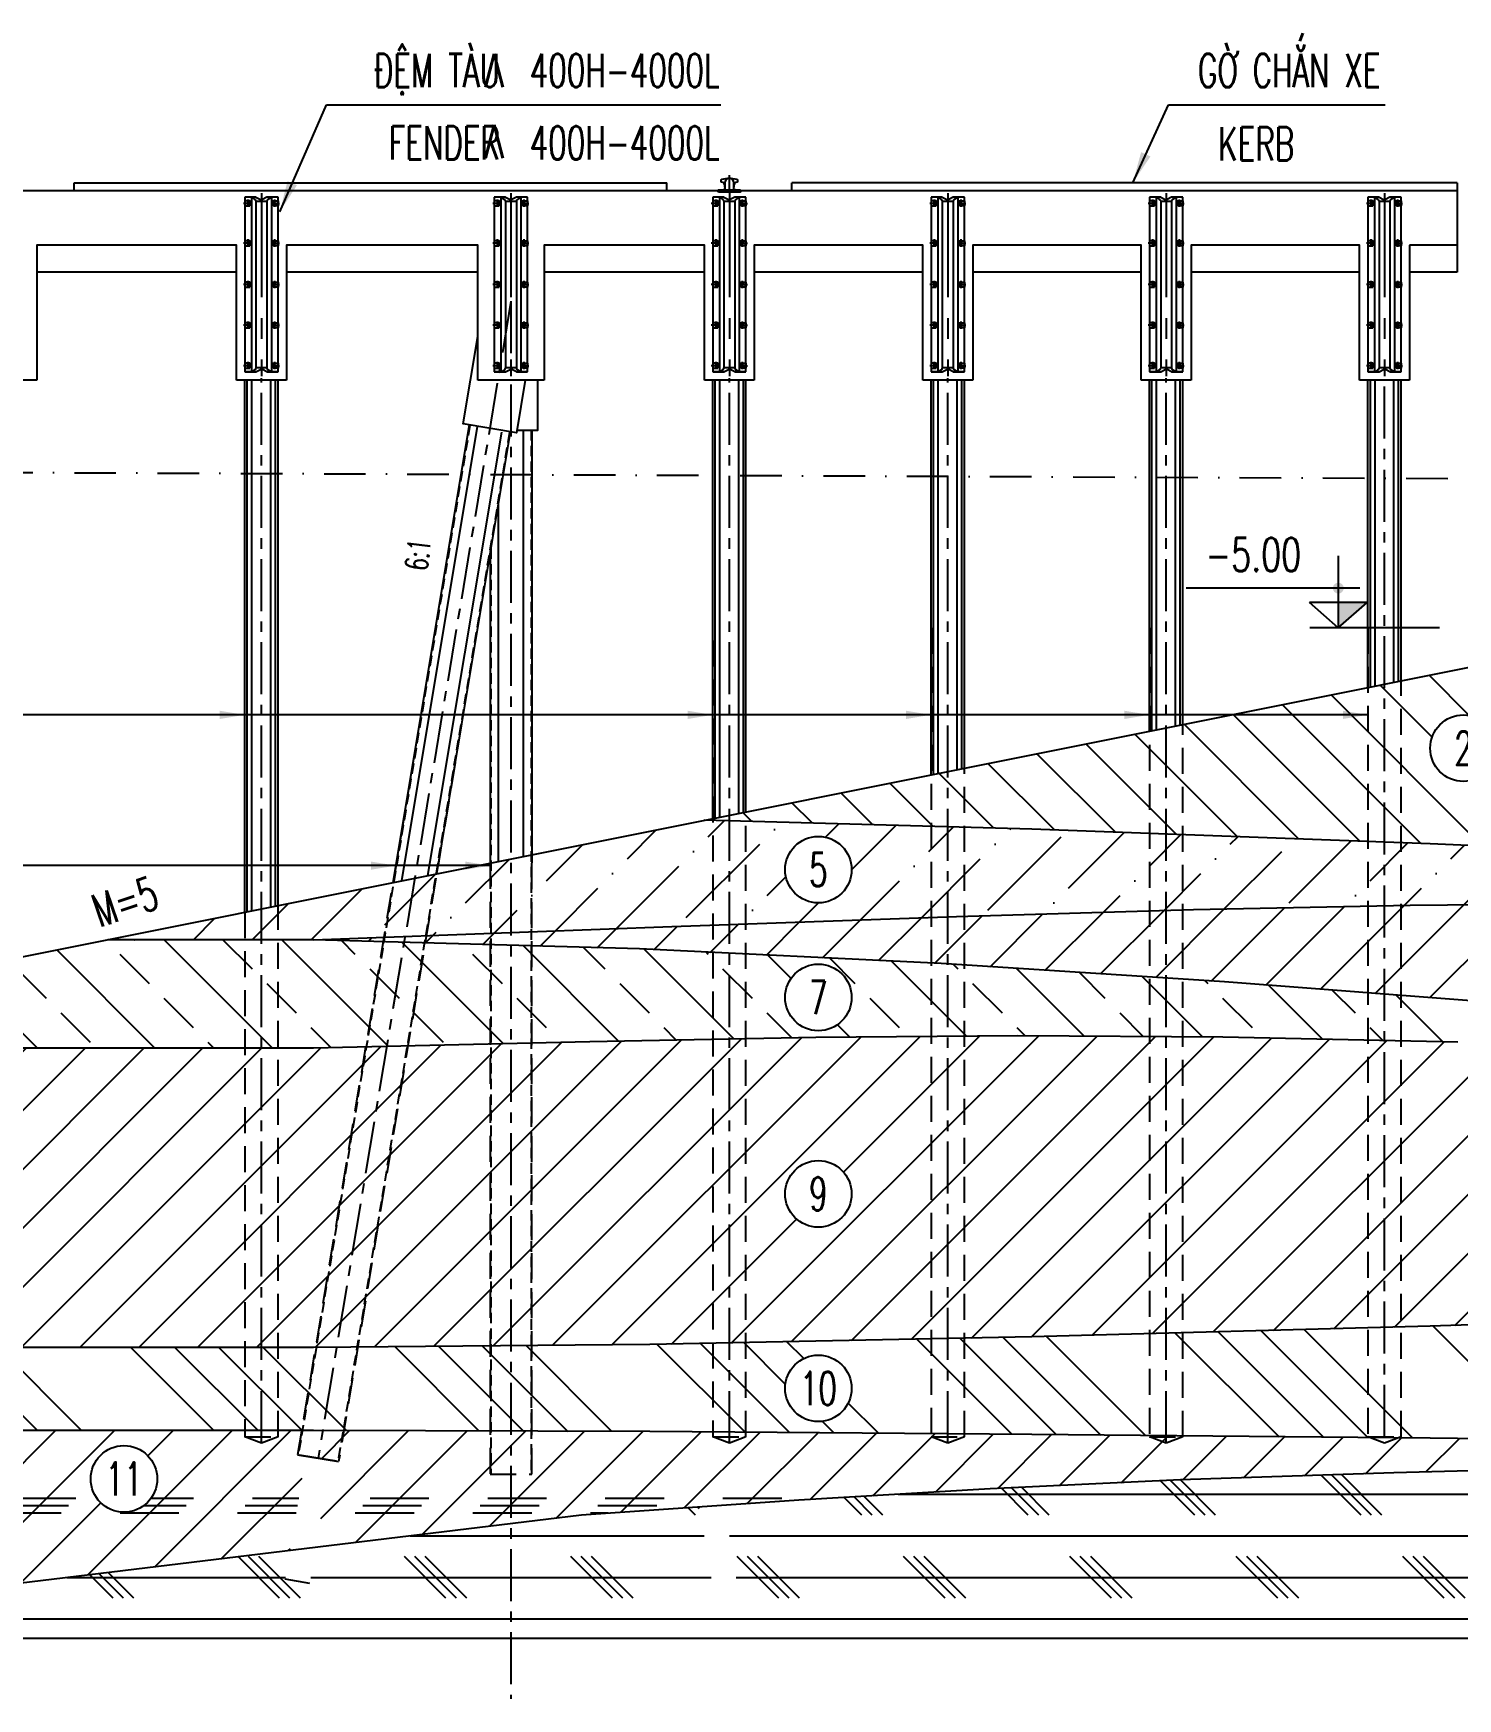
# Model space of a CAD drawing. Extents: x 109700 to 132561, y 54597 to 58712.
# Drawn here: x 112858 to 116282, y 54709 to 58712 of the extents above; entities that cross this region are included whole.
import ezdxf
from ezdxf.enums import TextEntityAlignment as Align

# ---------------------------------------------------------------- set-up
doc = ezdxf.new("R2010")
doc.units = 0
doc.header["$LTSCALE"] = 10
doc.header["$MEASUREMENT"] = 0
for name, pattern in [('CENTER', [2, 1.25, -0.25, 0.25, -0.25]), ('DASHDOT', [1, 0.5, -0.25, 0, -0.25]), ('HIDDEN', [0.375, 0.25, -0.125])]:
    doc.linetypes.add(name, pattern=pattern)
doc.layers.get('0').update_dxf_attribs({"color": 6, "linetype": 'CONTINUOUS'})
for name, color, linetype in [('BORDER', 6, 'CONTINUOUS'), ('Da', 9, 'CONTINUOUS'), ('Dem tau', 45, 'CONTINUOUS'), ('Dia chat', 8, 'CONTINUOUS'), ('Hatch', 8, 'CONTINUOUS'), ('Hatch coc', 7, 'CONTINUOUS'), ('Khuat 151', 151, 'HIDDEN'), ('Kich thuoc', 2, 'CONTINUOUS'), ('Lop dat', 171, 'CONTINUOUS'), ('Net tim', 6, 'CONTINUOUS'), ('Text', 4, 'CONTINUOUS'), ('Tim', 8, 'CENTER')]:
    doc.layers.add(name, color=color, linetype=linetype)
doc.styles.add('Chu thuong', font='vnsimple.shx', dxfattribs={"width": 0.75})
doc.styles.add('Kichthuoc', font='romans.shx', dxfattribs={"width": 0.6})
doc.styles.get("Standard").update_dxf_attribs({"font": 'vnsimpleh.shx', "width": 0.7})
doc.linetypes.add('DAT_LINE', pattern='A,0.2,[2,g.shx,S=0.017,R=0,X=-0.017,Y=0],0.22', length=0.42)
doc.dimstyles.new('Dim 500', dxfattribs={"dimscale": 400, "dimtxt": 0.2, "dimasz": 0.15, "dimexe": 0.1, "dimexo": 0.2, "dimgap": 0.1, "dimtad": 1, "dimdec": 0, "dimlfac": -1, "dimzin": 0, "dimdsep": 46, "dimtxsty": 'Kichthuoc', "dimblk": 'OBLIQUE', "dimcen": 0.1, "dimdle": 0.1, "dimclrd": 2, "dimclre": 2, "dimclrt": 4, "dimadec": 0, "dimazin": 0, "dimtfac": 1, "dimtdec": 0, "dimtix": 1, "dimtmove": 1, "dimatfit": 3, "dimfxl": 1, "dimtolj": 1, "dimtzin": 0, "dimarcsym": 0})
doc.dimstyles.new('Le 500', dxfattribs={"dimscale": 500, "dimtxt": 0.2, "dimasz": 0.15, "dimexe": 0.1, "dimexo": 0.2, "dimgap": 0.1, "dimtad": 1, "dimdec": 0, "dimzin": 0, "dimdsep": 46, "dimtxsty": 'Kichthuoc', "dimblk": 'ARCHTICK', "dimcen": 0, "dimdle": 0.1, "dimclrd": 2, "dimclre": 2, "dimclrt": 256, "dimadec": 0, "dimazin": 0, "dimtfac": 1, "dimtdec": 0, "dimtix": 1, "dimtmove": 2, "dimatfit": 3, "dimfxl": 1, "dimtolj": 1, "dimtzin": 0, "dimarcsym": 0})

# ---------------------------------------------------------------- blocks, each defined once
blk = doc.blocks.new('Lamda 400H-3500L (mdung)')
at = {"layer": 'Dem tau'}
for p, q in [((0, 405), (0, -15)), ((27, 405), (0, 405)), ((16, 405), (16, -15)), ((16, 405), (24.5, 399.9)), ((27, 405), (37.7, 399.5)), ((53, 405), (42.3, 399.5)), ((80, 405), (53, 405)), ((64, 405), (55.5, 399.9)), ((64, 405), (64, -15)), ((80, -15), (80, 405)), ((27, 396), (27, -6)), ((53, 395), (27, 395)), ((53, 396), (53, -6)), ((0, -15), (27, -15)), ((27, -15), (0, -15)), ((16, -15), (24.5, -9.9)), ((53, -5), (27, -5)), ((27, -15), (37.7, -9.5)), ((53, -15), (42.3, -9.5)), ((80, -15), (53, -15)), ((53, -15), (80, -15)), ((64, -15), (55.5, -9.9))]:
    blk.add_line(p, q, dxfattribs=at)
for points in [[(12, 384), (12, 396), (0, 396), (0, 384)], [(68, 384), (68, 396), (80, 396), (80, 384)], [(12, 288.5), (12, 300.5), (0, 300.5), (0, 288.5)], [(68, 288.5), (68, 300.5), (80, 300.5), (80, 288.5)], [(12, 189), (12, 201), (0, 201), (0, 189)], [(68, 189), (68, 201), (80, 201), (80, 189)], [(12, 91.2), (12, 103.2), (0, 103.2), (0, 91.2)], [(68, 91.2), (68, 103.2), (80, 103.2), (80, 91.2)], [(12, -6), (12, 6), (0, 6), (0, -6)], [(68, -6), (68, 6), (80, 6), (80, -6)]]:
    blk.add_lwpolyline(points, close=True, dxfattribs=at)
for centre, radius, start, end in [((22.9, 396.1), 4.05, 358.0764, 68.0888), ((40, 404), 5, 242.8611, 297.1389), ((57.1, 396.1), 4.05, 111.9112, 181.9236), ((22.9, -6.1), 4.05, 291.9112, 1.9236), ((40, -14), 5, 62.8611, 117.1389), ((57.1, -6.1), 4.05, 178.0764, 248.0888)]:
    blk.add_arc(centre, radius, start, end, dxfattribs=at)
at = {"layer": 'Dem tau', "extrusion": (0, 0, -1)}
for centre in [(8, 390), (8, 294.5), (8, 195), (8, 97.2), (8, 0)]:
    blk.add_ellipse(centre, major_axis=(0, 4.2), ratio=0.5, dxfattribs=at)
at = {"layer": 'Dem tau'}
for centre in [(72, 390), (72, 294.5), (72, 195), (72, 97.2), (72, 0)]:
    blk.add_ellipse(centre, major_axis=(0, 4.2), ratio=0.5, dxfattribs=at)
at = {"layer": 'Tim', "ltscale": 20}
blk.add_line((40, 414.5), (40, -25.5), dxfattribs=at)
at = {"layer": 'Tim', "ltscale": 5}
for p, q in [((14.2, 390), (-3.3, 390)), ((8, 381.6), (8, 399.3)), ((65.8, 390), (83.3, 390)), ((72, 381.6), (72, 399.3)), ((14.2, 294.5), (-3.3, 294.5)), ((8, 286.1), (8, 303.8)), ((65.8, 294.5), (83.3, 294.5)), ((72, 286.1), (72, 303.8)), ((8, 186.6), (8, 204.3)), ((72, 186.6), (72, 204.3)), ((14.2, 195), (-3.3, 195)), ((65.8, 195), (83.3, 195)), ((14.2, 97.2), (-3.3, 97.2)), ((8, 88.8), (8, 106.5)), ((65.8, 97.2), (83.3, 97.2)), ((72, 88.8), (72, 106.5)), ((8, -8.4), (8, 9.3)), ((72, -8.4), (72, 9.3)), ((14.2, 0), (-3.3, 0)), ((65.8, 0), (83.3, 0))]:
    blk.add_line(p, q, dxfattribs=at)
blk = doc.blocks.new('_ArchTick')
at = {"color": 0, "linetype": 'ByBlock', "const_width": 0.15}
blk.add_lwpolyline([(-0.5, -0.5), (0.5, 0.5)], dxfattribs=at)
blk = doc.blocks.new('_Oblique')
at = {"color": 0, "linetype": 'ByBlock', "lineweight": -2}
blk.add_line((-0.5, -0.5), (0.5, 0.5), dxfattribs=at)
blk = doc.blocks.new('Md bich neo 200T')
at = {"layer": 'Net tim'}
blk.add_lwpolyline([(-52, 0), (-55, 5.5, -0.414214), (-49.5, 11), (49.5, 11, -0.414214), (55, 5.5), (52, 0)], format="xyb", close=True, dxfattribs=at)
for points in [[(-21.5, 24.6, 0.085878), (-24.4, 41.4, 0.317057), (-31, 46), (-32, 46, -0.869214), (-34.2, 61.7, -0.140625), (34.2, 61.7, -0.869214), (32, 46), (31, 46, 0.317057), (24.4, 41.4, 0.085878), (21.5, 24.6)], [(29.5, 11, -0.414214), (21.5, 19), (21.5, 45, 1), (-21.5, 45), (-21.5, 19, -0.414214), (-29.5, 11)]]:
    blk.add_lwpolyline(points, format="xyb", dxfattribs=at)
at = {"layer": 'Tim', "ltscale": 25}
blk.add_line((0, 0), (0, 81.8), dxfattribs=at)
blk = doc.blocks.new('A$C4AE13D6C')
at = {"layer": 'Net tim', "xscale": 0.5, "yscale": 0.5, "zscale": 0.5}
blk.add_blockref('Md bich neo 200T', (0, -2.75), dxfattribs=at)

msp = doc.modelspace()

# ---------------------------------------------------------------- hatches: boundary and pattern name
at = {"layer": 'Dia chat'}
h = msp.add_hatch(dxfattribs=at)
h.set_pattern_fill('ANSI31', color=256, scale=800, angle=90, style=0)
h.paths.add_polyline_path([(116216.4, 56993.6, -1), (116376.4, 56993.6, -1)], flags=16)
h.paths.add_polyline_path([(116259.1, 56933.6), (116333.8, 56933.6), (116333.8, 57053.6), (116259.1, 57053.6)], flags=8)
h.paths.add_polyline_path([(120723.1, 56637), (121015.6, 56637), (121015.6, 56757), (120723.1, 56757)], flags=24)
h.paths.add_polyline_path([(116783.8, 57283.2), (114471, 56820.3), (115258.9, 56799), (116216.3, 56763.9), (117140.2, 56723.7), (117958.6, 56683.5), (118599.6, 56648.4), (118991.2, 56623.6), (119061.4, 56614.2), (121301.4, 56614.2), (121301.4, 57283.2)])
h = msp.add_hatch(dxfattribs=at)
h.set_pattern_fill('ANSI36', color=256, scale=800, style=0)
h.paths.add_polyline_path([(114665.4, 56701.7, -1), (114825.4, 56701.7, -1)], flags=16)
h.paths.add_polyline_path([(114708.1, 56641.7), (114782.7, 56641.7), (114782.7, 56761.7), (114708.1, 56761.7)], flags=8)
h.paths.add_polyline_path([(114471, 56820.3), (113037, 56533.2), (113531.4, 56533.2), (114393.5, 56565.3), (115077.2, 56589.1), (115647.3, 56605.8), (116168.5, 56616.2), (116705.8, 56621.3), (117323.8, 56622.1), (118087.4, 56619.4), (119061.4, 56614.2), (118991.2, 56623.6), (118599.6, 56648.4), (117958.6, 56683.5), (117140.2, 56723.7), (116216.3, 56763.9), (115258.9, 56799)])
h = msp.add_hatch(dxfattribs=at)
h.set_pattern_fill('ANSI31', color=256, scale=800, style=0)
h.paths.add_polyline_path([(121301.4, 56614.2), (119061.4, 56614.2), (118087.4, 56619.4), (117323.8, 56622.1), (116705.8, 56621.3), (116168.5, 56616.2), (115647.3, 56605.8), (115077.2, 56589.1), (114393.5, 56565.3), (113531.4, 56533.2), (114315.7, 56511), (115040.5, 56475.9), (115722.2, 56431.7), (116377.3, 56381.6), (117022.3, 56329.4), (117673.7, 56278.4), (118347.9, 56232.2), (119061.4, 56194.2), (121301.4, 56194.2)])
h.paths.add_polyline_path([(119347.9, 56382.8, -1), (119187.9, 56382.8, -1)], flags=16)
h.paths.add_polyline_path([(119230.6, 56322.8), (119305.3, 56322.8), (119305.3, 56442.8), (119230.6, 56442.8)], flags=8)
h.paths.add_polyline_path([(120713.1, 56217), (121015.6, 56217), (121015.6, 56337), (120713.1, 56337)], flags=24)
h = msp.add_hatch(dxfattribs=at)
h.set_pattern_fill('ANSI33', color=256, scale=800, angle=90, style=0)
h.paths.add_polyline_path([(114665.4, 56394.5, -1), (114825.4, 56394.5, -1)], flags=16)
h.paths.add_polyline_path([(114708.1, 56334.5), (114782.7, 56334.5), (114782.7, 56454.5), (114708.1, 56454.5)], flags=8)
h.paths.add_polyline_path([(112808.5, 56343.6), (112996.7, 56406.4), (112958.8, 56520.3), (112770.5, 56457.5)], flags=24)
h.paths.add_polyline_path([(113037, 56533.2), (112202.1, 56366.1), (111923.5, 56273.2), (113531.4, 56273.2), (114196.3, 56288.8), (114739.1, 56299), (115224.6, 56302.8), (115717.7, 56299.4), (116283.1, 56287.7), (116985.7, 56266.9), (117890.2, 56236.1), (119061.4, 56194.2), (118347.9, 56232.2), (117673.7, 56278.4), (117022.3, 56329.4), (116377.3, 56381.6), (115722.2, 56431.7), (115040.5, 56475.9), (114315.7, 56511), (113531.4, 56533.2)])
h = msp.add_hatch(dxfattribs=at)
h.set_pattern_fill('ANSI34', color=256, scale=600, angle=90, style=0)
h.paths.add_polyline_path([(121301.4, 55714.2), (119061.4, 55714.2), (118991.2, 55707.3), (118599.6, 55689.1), (117958.6, 55663.3), (117140.2, 55633.7), (116216.3, 55604.2), (115258.9, 55578.4), (114340, 55560.1), (113531.4, 55553.2), (111291.4, 55553.2), (111291.4, 55353.2), (113531.4, 55353.2), (114340, 55350.7), (115258.9, 55344), (116216.3, 55334.6), (117140.2, 55323.7), (117958.6, 55312.9), (118599.6, 55303.4), (118991.2, 55296.8), (119061.4, 55294.2), (121301.4, 55294.2)])
h.paths.add_polyline_path([(114665.4, 55454.6, -1), (114825.4, 55454.6, -1)], flags=16)
h.paths.add_polyline_path([(114688.2, 55394.6), (114802.5, 55394.6), (114802.5, 55514.6), (114688.2, 55514.6)], flags=24)
h.paths.add_polyline_path([(120703.2, 55317), (121015.6, 55317), (121015.6, 55437), (120703.2, 55437)], flags=24)
at = {"layer": 'Hatch'}
h = msp.add_hatch(dxfattribs=at)
h.set_pattern_fill('ANSI31', color=256, scale=800, style=0)
h.paths.add_polyline_path([(121301.4, 56194.2), (119061.4, 56194.2), (117890.2, 56236.1), (116985.7, 56266.9), (116283.1, 56287.7), (115717.7, 56299.4), (115224.6, 56302.8), (114739.1, 56299), (114196.3, 56288.8), (113531.4, 56273.2), (111923.5, 56273.2), (111291.4, 56062.5), (111291.4, 55553.2), (113531.4, 55553.2), (114340, 55560.1), (115258.9, 55578.4), (116216.3, 55604.2), (117140.2, 55633.7), (117958.6, 55663.3), (118599.6, 55689.1), (118991.2, 55707.3), (119061.4, 55714.2), (121301.4, 55714.2)])
h.paths.add_polyline_path([(114665.4, 55922.1, -1), (114825.4, 55922.1, -1)], flags=16)
h.paths.add_polyline_path([(114709.3, 55862.1), (114781.5, 55862.1), (114781.5, 55982.1), (114709.3, 55982.1)], flags=8)
h.paths.add_polyline_path([(120703.2, 55737), (121015.6, 55737), (121015.6, 55857), (120703.2, 55857)], flags=24)
h = msp.add_hatch(dxfattribs=at)
h.set_pattern_fill('CORK', color=256, scale=800, angle=45, style=0)
h.set_pattern_definition([(45, (0, -7e-12), (-70.71068, 70.71068), []), (180, (70.7, -7e-12), (-6e-14, -282.8427), [141.42136, -141.42136]), (180, (88.4, 17.68), (-6e-14, -282.8427), [141.42136, -141.42136]), (180, (106.07, 35.36), (-6e-14, -282.8427), [141.42136, -141.42136])])
h.paths.add_polyline_path([(112996, 55236.9, -1), (113156, 55236.9, -1)], flags=16)
h.paths.add_polyline_path([(111187.2, 55279.2), (111137.9, 54983.3), (111049.1, 54998.1), (111098.4, 55294)], flags=16)
h.paths.add_polyline_path([(110782.7, 55122.1), (110806.2, 55263.1), (110909.8, 55245.8), (110886.3, 55104.8)], flags=24)
h.paths.add_polyline_path([(111939.7, 55185.3), (111963.2, 55044.2), (111859.6, 55027), (111836.1, 55168)], flags=24)
h.paths.add_polyline_path([(113184.6, 55121.7), (113208.1, 55262.8), (113311.7, 55245.5), (113288.2, 55104.5)], flags=24)
h.paths.add_polyline_path([(114345.6, 55186.2), (114369.1, 55045.2), (114265.5, 55027.9), (114242, 55169)], flags=24)
h.paths.add_polyline_path([(113030, 55176.9), (113122, 55176.9), (113122, 55296.9), (113030, 55296.9)], flags=8)
h.paths.add_polyline_path([(111291.4, 55353.2), (111291.4, 54853.1), (111726, 54853.1), (113475.5, 55065.2), (113513.2, 55291.5), (113572.4, 55281.7), (113537.6, 55072.7), (114176, 55150.1), (114698.7, 55186), (115158.8, 55213.3), (115615.7, 55234.4), (116128.8, 55251.7), (116757.6, 55267.3), (117561.4, 55283.8), (118599.6, 55303.4), (117958.6, 55312.9), (117140.2, 55323.7), (116216.3, 55334.6), (115258.9, 55344), (114340, 55350.7), (113531.4, 55353.2)])
h.paths.add_polyline_path([(111271.4, 54853.1), (111271.4, 55353.2), (109755.2, 55353.2), (109755.2, 54853.1)])
h = msp.add_hatch(dxfattribs=at)
h.set_pattern_fill('CORK', color=256, scale=800, style=0)
h.set_pattern_definition([(0, (0, -7e-12), (0, 100), []), (135, (50, -50), (-200, -200), [141.42136, -141.42136]), (135, (75, -50), (-200, -200), [141.42136, -141.42136]), (135, (100, -50), (-200, -200), [141.42136, -141.42136])])
h.paths.add_polyline_path([(121301.4, 55294.2), (119061.4, 55294.2), (118991.2, 55296.8), (118599.6, 55303.4), (117561.4, 55283.8), (116757.6, 55267.3), (116128.8, 55251.7), (115615.7, 55234.4), (115158.8, 55213.3), (114698.7, 55186), (114519.3, 55173.7), (114548.9, 54995.6), (114489.8, 54985.7), (114459.1, 55169.5), (114176, 55150.1), (113537.6, 55072.7), (113523.1, 54985.7), (113463.9, 54995.6), (113475.5, 55065.2), (111726, 54853.1), (121301.4, 54853.1)])
h.paths.add_polyline_path([(119187.9, 55094.3, -1), (119347.9, 55094.3, -1)], flags=16)
h.paths.add_polyline_path([(114345.6, 55186.2), (114369.1, 55045.2), (114265.5, 55027.9), (114242, 55169)], flags=25)
h.paths.add_polyline_path([(119210.8, 55034.3), (119325.1, 55034.3), (119325.1, 55154.3), (119210.8, 55154.3)], flags=24)
h.paths.add_polyline_path([(120703.2, 55117), (121015.6, 55117), (121015.6, 55237), (120703.2, 55237)], flags=24)
at = {"layer": 'Kich thuoc'}
h = msp.add_hatch(color=256, dxfattribs=at)
h.paths.add_polyline_path([(115995.4, 57343.8), (116064.7, 57343.8), (115995.4, 57283.2)])
h.paths.add_polyline_path([(115995.4, 57378.5), (116008.4, 57378.5, -0.414214), (115995.4, 57365.5)])
h.paths.add_polyline_path([(115995.4, 57391.4, -0.414214), (116008.4, 57378.5), (115995.4, 57378.5)])
h.paths.add_polyline_path([(115995.4, 57391.4), (115995.4, 57378.5), (115982.4, 57378.5, -0.414214)])
h.paths.add_polyline_path([(115982.4, 57378.5), (115995.4, 57378.5), (115995.4, 57365.5, -0.414214)])

# ---------------------------------------------------------------- linework, layer by layer
for p, q in [((112956.4, 58333.2), (112956.4, 58353.2)), ((112956.4, 58353.2), (114381.4, 58353.2)), ((114381.4, 58333.2), (114381.4, 58353.2)), ((114681.4, 58333.2), (114681.4, 58353.2)), ((116281.4, 58353.2), (114681.4, 58353.2)), ((116281.4, 58353.2), (116281.4, 58203.2)), ((114681.4, 58333.2), (114381.4, 58333.2)), ((116166.4, 58203.2), (116166.4, 57878.2)), ((116281.4, 58203.2), (116166.4, 58203.2)), ((112866.4, 57878.2), (112746.4, 57878.2)), ((113466.4, 57878.2), (113346.4, 57878.2)), ((113366.4, 56599.2), (113366.4, 57878.2)), ((113446.4, 56615.2), (113446.4, 57878.2)), ((114086.4, 57878.2), (113926.4, 57878.2)), ((114591.4, 57878.2), (114471.4, 57878.2)), ((114491.4, 56824.4), (114491.4, 57878.2)), ((114571.4, 56840.4), (114571.4, 57878.2)), ((115116.4, 57878.2), (114996.4, 57878.2)), ((115016.4, 56929.4), (115016.4, 57878.2)), ((115096.4, 56945.5), (115096.4, 57878.2)), ((115641.4, 57878.2), (115521.4, 57878.2)), ((115541.4, 57034.5), (115541.4, 57878.2)), ((115621.4, 57050.5), (115621.4, 57878.2)), ((116166.4, 57878.2), (116046.4, 57878.2)), ((116066.4, 57139.6), (116066.4, 57878.2)), ((116146.4, 57155.6), (116146.4, 57878.2)), ((113906.1, 57770.7), (113722.8, 56670.5)), ((114004.8, 57754.2), (113827.7, 56691.5)), ((114056.4, 57758.2), (114056.4, 56718.3)), ((113956.4, 57464.1), (113956.4, 56715.1))]:
    msp.add_line(p, q)
at = {"linetype": 'HIDDEN', "ltscale": 25}
for p, q in [((113780.3, 57015.4), (113493.5, 55294.8)), ((113887.6, 57051.2), (113592.1, 55278.4)), ((113523.1, 54985.7), (113463.9, 54995.6))]:
    msp.add_line(p, q, dxfattribs=at)
for points in [[(116281.4, 58333.2), (111560.7, 58333.2)], [(112956.4, 58333.2), (112656.4, 58333.2)], [(113346.4, 57878.2), (113346.4, 58203.2), (112866.4, 58203.2), (112866.4, 57878.2)], [(113926.4, 57878.2), (113926.4, 58203.2), (113466.4, 58203.2), (113466.4, 57878.2)], [(114471.4, 57878.2), (114471.4, 58203.2), (114086.4, 58203.2), (114086.4, 57878.2)], [(114996.4, 57878.2), (114996.4, 58203.2), (114591.4, 58203.2), (114591.4, 57878.2)], [(115521.4, 57878.2), (115521.4, 58203.2), (115116.4, 58203.2), (115116.4, 57878.2)], [(116046.4, 57878.2), (116046.4, 58203.2), (115641.4, 58203.2), (115641.4, 57878.2)], [(114040.7, 57878.2), (114019.6, 57751.8), (113891.3, 57773.1), (113926.4, 57983.6)], [(114020.7, 57758.2), (114071.4, 57758.2), (114071.4, 57878.2)]]:
    msp.add_lwpolyline(points)
for points in [[(114491.4, 57252.4), (114491.4, 55338.2), (114571.4, 55338.2), (114571.4, 57279.1)], [(115016.4, 57283.2), (115016.4, 55338.2), (115096.4, 55338.2), (115096.4, 57283.2)], [(115541.4, 57283.2), (115541.4, 55338.2), (115621.4, 55338.2), (115621.4, 57283.2)], [(116066.4, 57283.2), (116066.4, 55338.2), (116146.4, 55338.2), (116146.4, 57283.2)], [(113956.4, 56717.7), (113956.4, 55248.2), (114056.4, 55248.2), (114056.4, 56739.6)], [(113366.4, 56599.2), (113366.4, 55338.2), (113446.4, 55338.2), (113446.4, 56615.2)], [(113366.4, 55338.2), (113446.4, 55338.2), (113406.4, 55323.2), (113366.4, 55338.2)], [(114491.4, 55338.2), (114571.4, 55338.2), (114531.4, 55323.2), (114491.4, 55338.2)], [(115016.4, 55338.2), (115096.4, 55338.2), (115056.4, 55323.2), (115016.4, 55338.2)], [(115541.4, 55338.2), (115621.4, 55338.2), (115581.4, 55323.2), (115541.4, 55338.2)], [(116066.4, 55338.2), (116146.4, 55338.2), (116106.4, 55323.2), (116066.4, 55338.2)]]:
    msp.add_lwpolyline(points, dxfattribs=at)
at = {"layer": 'BORDER'}
for p, q in [((116128.8, 55251.7), (115615.7, 55234.4)), ((116757.6, 55267.3), (116128.8, 55251.7)), ((115158.8, 55213.3), (114698.7, 55186)), ((115615.7, 55234.4), (115158.8, 55213.3)), ((114698.7, 55186), (114176, 55150.1)), ((114176, 55150.1), (111726, 54853.1)), ((132561.1, 54853.1), (109755.2, 54853.1))]:
    msp.add_line(p, q, dxfattribs=at)
for points in [[(117140.2, 56723.7), (116216.3, 56763.9), (115258.9, 56799), (114471, 56820.3)], [(116377.3, 56381.6), (115722.2, 56431.7), (115040.5, 56475.9), (114315.7, 56511), (113531.4, 56533.2), (114393.5, 56565.3), (115077.2, 56589.1), (115647.3, 56605.8), (116168.5, 56616.2), (116705.8, 56621.3)], [(113531.4, 56533.2), (113037, 56533.2)], [(111738.1, 56273.2), (113531.4, 56273.2), (114196.3, 56288.8), (114739.1, 56299), (115224.6, 56302.8), (115717.7, 56299.4), (116283.1, 56287.7)], [(121301.4, 55714.2), (119061.4, 55714.2), (118991.2, 55707.3), (118599.6, 55689.1), (117958.6, 55663.3), (117140.2, 55633.7), (116216.3, 55604.2), (115258.9, 55578.4), (114340, 55560.1), (113531.4, 55553.2), (111291.4, 55553.2)], [(121301.4, 55294.2), (119061.4, 55294.2), (118991.2, 55296.8), (118599.6, 55303.4), (117958.6, 55312.9), (117140.2, 55323.7), (116216.3, 55334.6), (115258.9, 55344), (114340, 55350.7), (113531.4, 55353.2), (111291.4, 55353.2)]]:
    msp.add_lwpolyline(points, dxfattribs=at)
at = {"layer": 'Dia chat', "color": 8, "linetype": 'DAT_LINE', "ltscale": 100}
msp.add_lwpolyline([(109755.2, 56183.2), (111288.5, 56183.2), (116783.8, 57283.2)], dxfattribs=at)
at = {"layer": 'Hatch'}
for p, q in [((116281.4, 58203.2), (116281.4, 58138.2)), ((113346.4, 58138.2), (112866.4, 58138.2)), ((113926.4, 58138.2), (113466.4, 58138.2)), ((114471.4, 58138.2), (114086.4, 58138.2)), ((114996.4, 58138.2), (114591.4, 58138.2)), ((115521.4, 58138.2), (115116.4, 58138.2)), ((116046.4, 58138.2), (115641.4, 58138.2)), ((116281.4, 58138.2), (116166.4, 58138.2)), ((113587.2, 55279.2), (113498.4, 55294)), ((113523.1, 54985.7), (113463.9, 54995.6))]:
    msp.add_line(p, q, dxfattribs=at)
at = {"layer": 'Hatch coc'}
for p, q in [((113372.5, 56600.4), (113372.5, 57878.2)), ((113383.7, 56602.6), (113383.7, 57878.2)), ((113429.2, 56611.7), (113429.2, 57878.2)), ((113440.3, 56614), (113440.3, 57878.2)), ((114497.5, 56825.6), (114497.5, 57878.2)), ((114508.7, 56827.8), (114508.7, 57878.2)), ((114554.2, 56836.9), (114554.2, 57878.2)), ((114565.3, 56839.1), (114565.3, 57878.2)), ((115022.5, 56930.7), (115022.5, 57878.2)), ((115033.7, 56932.9), (115033.7, 57878.2)), ((115079.2, 56942), (115079.2, 57878.2)), ((115090.3, 56944.2), (115090.3, 57878.2)), ((115547.5, 57035.8), (115547.5, 57878.2)), ((115558.7, 57038), (115558.7, 57878.2)), ((115604.2, 57047.1), (115604.2, 57878.2)), ((115615.3, 57049.3), (115615.3, 57878.2)), ((116072.5, 57140.8), (116072.5, 57878.2)), ((116083.7, 57143.1), (116083.7, 57878.2)), ((116129.2, 57152.2), (116129.2, 57878.2)), ((116140.3, 57154.4), (116140.3, 57878.2)), ((113743.8, 56674.7), (113925.9, 57767.4)), ((113806.7, 56687.3), (113984.3, 57753)), ((114036.4, 56733.7), (114036.4, 57758.2)), ((113976.4, 56721.7), (113976.4, 57584.1))]:
    msp.add_line(p, q, dxfattribs=at)
at = {"layer": 'Khuat 151', "ltscale": 10}
for p, q in [((113907.7, 57770.4), (113495.1, 55294.5)), ((114003, 57753.4), (113590.6, 55278.6)), ((114054.8, 57758.2), (114054.8, 55248.2)), ((113958, 57473.7), (113958, 55248.2))]:
    msp.add_line(p, q, dxfattribs=at)
at = {"layer": 'Kich thuoc'}
for p, q in [((115995.4, 57456.4), (115995.4, 57283.2)), ((116047.4, 57378.5), (115629.3, 57378.5)), ((115995.4, 57283.2), (115926.1, 57343.8)), ((116064.7, 57343.8), (115926.1, 57343.8)), ((115995.4, 57283.2), (116064.7, 57343.8)), ((116238.9, 57283.2), (115926.6, 57283.2))]:
    msp.add_line(p, q, dxfattribs=at)
for centre in [(116296.4, 56993.6), (114745.4, 56701.7), (114745.4, 56394.5), (114745.4, 55922.1), (114745.4, 55454.6), (113076, 55236.9)]:
    msp.add_circle(centre, 80, dxfattribs=at)
at = {"layer": 'Lop dat', "linetype": 'DASHDOT', "ltscale": 20}
msp.add_line((109755.2, 57669.2), (116283.4, 57642.2), dxfattribs=at)
at = {"layer": 'Text'}
msp.add_line((113493.5, 55294.8), (113592.1, 55278.4), dxfattribs=at)
at = {"layer": 'Tim', "ltscale": 10}
for p, q in [((114006.4, 58068.2), (113542.8, 55286.6)), ((114006.4, 58068.2), (114006.4, 54708.6)), ((114006.4, 58068.2), (114006.4, 54708.6)), ((114006.4, 58068.2), (114006.4, 55248.2)), ((114006.4, 58068.2), (114006.4, 55248.2)), ((114006.4, 58068.2), (114006.4, 55151.2)), ((113406.4, 55323.2), (113406.4, 57883.2)), ((114531.4, 55323.2), (114531.4, 57883.2)), ((115056.4, 55323.2), (115056.4, 57883.2)), ((115581.4, 55323.2), (115581.4, 57883.2)), ((116106.4, 55338.2), (116106.4, 57883.2))]:
    msp.add_line(p, q, dxfattribs=at)

# ---------------------------------------------------------------- block references
at = {"layer": 'Da'}
msp.add_blockref('A$C4AE13D6C', (114531.4, 58333.2), dxfattribs=at)
at = {"layer": 'Dem tau'}
for p in [(113366.4, 57913.2), (113966.4, 57913.2), (114491.4, 57913.2), (115016.4, 57913.2), (115541.4, 57913.2), (116066.4, 57913.2)]:
    msp.add_blockref('Lamda 400H-3500L (mdung)', p, dxfattribs=at)

# ---------------------------------------------------------------- texts
at = {"layer": 'Text', "width": 0.65}
for s, p in [('gê ch¾n xe', (116097, 58582.8)), ('®Öm tµu  400h-4000l', (114508.3, 58582.8)), ('fender  400h-4000l', (114508.3, 58408.7)), ('kerb', (115889.6, 58406.4))]:
    msp.add_text(s, height=80, dxfattribs=at).set_placement(p, align=Align.RIGHT)
at = {"layer": 'Text', "ltscale": 2, "style": 'Chu thuong', "width": 0.75}
for p in [(113989.3, 58582.8), (113989.3, 58412.5)]:
    msp.add_text('V', height=80, rotation=180, dxfattribs=at).set_placement(p, align=Align.TOP_LEFT)
at = {"layer": 'Text', "width": 0.7}
msp.add_text('-5.00', height=80, dxfattribs=at).set_placement((115675.8, 57419))
at = {"layer": 'Text', "width": 0.65}
for s, height, rotation, p in [('6:1', 54, 82.875, (113804.9, 57418.2)), ('m=5', 80, 18.4349, (113017.4, 56561.9))]:
    msp.add_text(s, height=height, rotation=rotation, dxfattribs=at).set_placement(p)
for s, p in [('2', (116296.4, 56993.6)), ('5', (114745.4, 56701.7)), ('7', (114745.4, 56394.5)), ('9', (114745.4, 55922.1)), ('10', (114745.4, 55454.6)), ('11', (113076, 55236.9))]:
    msp.add_text(s, height=80, dxfattribs=at).set_placement(p, align=Align.MIDDLE_CENTER)

# ---------------------------------------------------------------- leaders
at = {"layer": 'Kich thuoc'}
for points in [[(113450.5, 58283.2), (113563.1, 58540.5), (114511.2, 58540.5)], [(115501.4, 58353.2), (115587.1, 58540.5), (116108.1, 58540.5)]]:
    msp.add_leader(points, dimstyle='Le 500', override={"dimtad": 0, "dimclrd": 256}, dxfattribs=at)
for points in [[(113366.4, 57073.8), (111932.5, 57073.8)], [(114491.4, 57073.8), (112382.5, 57073.8)], [(115016.4, 57073.8), (113432.5, 57073.8)], [(115541.4, 57073.8), (113982.5, 57073.8)], [(116066.4, 57073.8), (114501.5, 57073.8)], [(113729.6, 56711.3), (111556.4, 56711.3)], [(113956.4, 56711.3), (112597.7, 56711.3)]]:
    msp.add_leader(points, dimstyle='Dim 500', dxfattribs=at)

doc.saveas('drawing.dxf')
